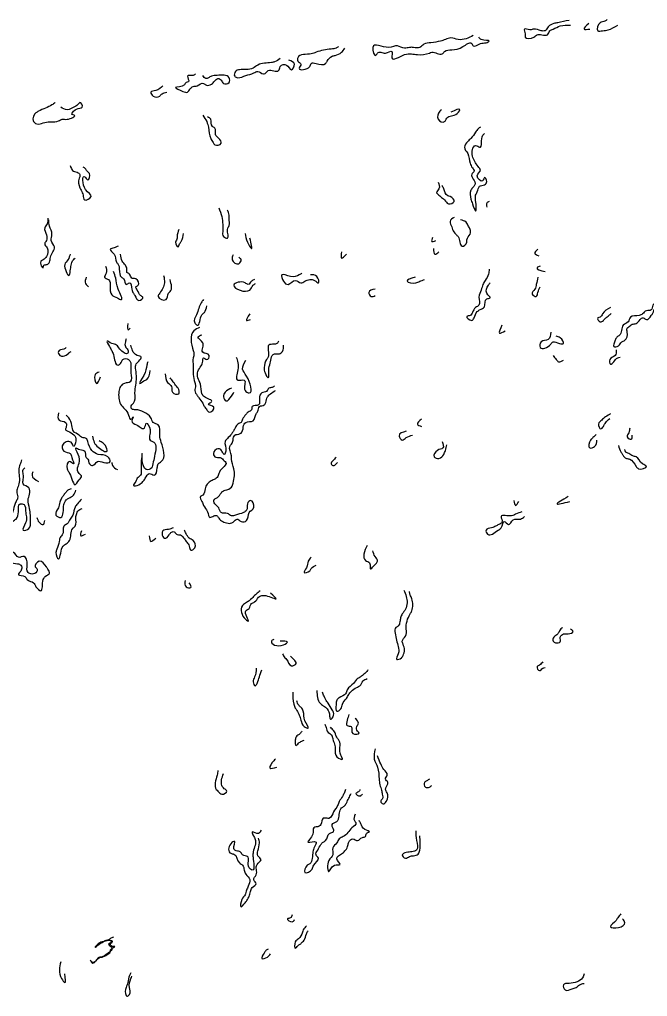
# Model space of a CAD drawing. Header units: metres. Extents: x 0 to 100, y 0 to 141.
# Drawn here: x 59.73 to 79.41, y 107.06 to 137.68 of the extents above; entities that cross this region are included whole.
import ezdxf

# ---------------------------------------------------------------- set-up
doc = ezdxf.new("R2010")
doc.units = ezdxf.units.M

msp = doc.modelspace()

# ---------------------------------------------------------------- linework, layer by layer
for points in [[(76.95, 137.65), (76.6, 137.575), (76.475, 137.55), (76.3, 137.45), (76.2, 137.325), (76.075, 137.325), (75.85, 137.375), (75.725, 137.35), (75.55, 137.375), (75.575, 137.225), (75.575, 137.125), (75.85, 137.125), (75.95, 137.2), (76.1, 137.2), (76.275, 137.2), (76.35, 137.325), (76.45, 137.375), (76.675, 137.475), (77, 137.5)], [(77.575, 137.55), (77.425, 137.375), (77.6, 137.375)], [(78.15, 137.675), (78.075, 137.625), (77.925, 137.575), (77.85, 137.325), (78, 137.325), (78.175, 137.35), (78.475, 137.5)], [(73.95, 137.175), (73.725, 137.075), (73.475, 137.05), (73.25, 137.1), (73.075, 137.05), (72.925, 137), (72.625, 136.95), (72.4, 136.9), (72.275, 136.8), (72.075, 136.8), (71.95, 136.8), (71.8, 136.775), (71.575, 136.85), (71.3, 136.8), (70.8, 136.8), (70.9, 136.55), (70.95, 136.625), (71.05, 136.65), (71.2, 136.625), (71.4, 136.675), (71.4, 136.475), (71.8, 136.575), (72.2, 136.575), (72.575, 136.625), (72.65, 136.65), (72.975, 136.6), (73.05, 136.675), (73.275, 136.725), (73.625, 136.825), (73.9, 136.925), (73.95, 136.85), (74.175, 136.925), (74.35, 136.95), (74.45, 137), (74.2, 137.05), (74.125, 137.125)], [(69.725, 136.825), (69.65, 136.775), (69.5, 136.75), (69.025, 136.65), (68.875, 136.6), (68.45, 136.475), (68.45, 136.375), (68.55, 136.275), (68.5, 136.15), (68.825, 136.2), (68.875, 136.3), (69.025, 136.3), (69.325, 136.3), (69.375, 136.375), (69.525, 136.525), (69.625, 136.55), (69.825, 136.65), (69.925, 136.775)], [(67.9, 136.45), (67.725, 136.35), (67.625, 136.325), (67.2, 136.25), (67.05, 136.15), (66.625, 136.1), (66.5, 136.05), (66.475, 135.9), (66.575, 135.85), (66.825, 135.925), (67.075, 136), (67.2, 136.05), (67.375, 135.975), (67.475, 136.025), (67.525, 136.075), (67.85, 136.075), (67.9, 136.2), (68.1, 136.25), (68.25, 136.1), (68.35, 136.275), (68.175, 136.4)], [(65.25, 135.975), (65.175, 135.925), (65, 135.9), (65.025, 135.725), (64.95, 135.7), (64.9, 135.625), (64.625, 135.55), (64.85, 135.425), (65, 135.4), (65.075, 135.5), (65.175, 135.575), (65.3, 135.6), (65.5, 135.675), (65.575, 135.625), (65.75, 135.65), (65.85, 135.75), (65.95, 135.825), (66.05, 135.775), (66.125, 135.675), (66.3, 135.7), (66.3, 135.85), (65.925, 135.925), (65.75, 135.9), (65.65, 135.85), (65.575, 135.825), (65.475, 135.925)], [(64.225, 135.6), (64, 135.45), (63.85, 135.4), (63.925, 135.275), (64.125, 135.275), (64.2, 135.35), (64.35, 135.4)], [(60.85, 135.075), (60.75, 135), (60.55, 134.9), (60.325, 134.8), (60.25, 134.75), (60.175, 134.65), (60.175, 134.475), (60.325, 134.4), (60.525, 134.45), (60.95, 134.5), (61.075, 134.55), (61.225, 134.55), (61.45, 134.675), (61.375, 134.7), (61.425, 134.8), (61.625, 134.9), (61.7, 134.925), (61.625, 135.075), (61.575, 135.025), (61.475, 134.95), (61.225, 134.85), (61.025, 134.925)], [(72.95, 134.85), (72.9, 134.8), (72.85, 134.55), (73.05, 134.475), (73.1, 134.55), (73.225, 134.65), (73.4, 134.7), (73.525, 134.85), (73.25, 134.775)], [(65.475, 134.675), (65.6, 134.475), (65.65, 134.3), (65.725, 133.95), (65.8, 133.825), (65.85, 133.75), (66.05, 133.8), (65.975, 133.95), (65.875, 134.075), (65.85, 134.275), (65.775, 134.325), (65.725, 134.55), (65.625, 134.625)], [(74.175, 134.3), (74.1, 134.25), (74.025, 134.15), (73.875, 133.95), (73.775, 133.85), (73.675, 133.675), (73.775, 133.475), (73.85, 133.175), (73.925, 133.025), (73.975, 132.925), (73.9, 132.825), (73.95, 132.675), (74, 132.5), (73.95, 132.425), (73.875, 132.325), (73.875, 132.05), (73.925, 131.9), (74.025, 131.675), (74.025, 132), (74.025, 132.175), (74.075, 132.275), (74.15, 132.45), (74.3, 132.5), (74.375, 132.6), (74.3, 132.725), (74.25, 132.625), (74.075, 132.775), (74.175, 132.95), (74.1, 133.075), (74, 133.225), (73.925, 133.6), (74.025, 133.725), (74.15, 133.675), (74.25, 134.05), (74.3, 134.1)], [(61.325, 133.1), (61.375, 132.975), (61.425, 132.925), (61.575, 132.875), (61.625, 132.8), (61.6, 132.7), (61.625, 132.4), (61.7, 132.25), (61.725, 132.175), (61.775, 132.025), (61.975, 132.125), (61.8, 132.35), (61.775, 132.75), (61.875, 132.65), (61.925, 132.85), (61.85, 132.925), (61.8, 133), (61.725, 133.05)], [(72.85, 132.575), (72.875, 132.375), (72.8, 132.25), (72.875, 132.175), (72.925, 132.125), (73.05, 132.025), (73.175, 131.9), (73.35, 131.975), (73.225, 132.125), (73.15, 132.15), (73.025, 132.375), (72.975, 132.475)], [(74.45, 131.975), (74.375, 131.925), (74.375, 131.8)], [(65.975, 131.775), (66.075, 131.5), (66.1, 131.25), (66.1, 131.025), (66.125, 130.875), (66.25, 130.825), (66.25, 131.1), (66.3, 131.225), (66.3, 131.425), (66.3, 131.55), (66.25, 131.7)], [(60.625, 131.45), (60.6, 131.275), (60.525, 131.15), (60.575, 130.925), (60.575, 130.75), (60.525, 130.65), (60.6, 130.525), (60.575, 130.25), (60.475, 130.15), (60.4, 130.1), (60.475, 129.9), (60.5, 129.975), (60.6, 130), (60.675, 130.075), (60.7, 130.225), (60.825, 130.55), (60.725, 130.75), (60.75, 130.95), (60.675, 131.2), (60.65, 131.4)], [(73.35, 131.475), (73.225, 131.35), (73.275, 131.175), (73.3, 131.1), (73.4, 130.95), (73.475, 130.875), (73.525, 130.7), (73.6, 130.575), (73.75, 130.7), (73.75, 130.775), (73.85, 130.95), (73.85, 131.1), (73.8, 131.2), (73.725, 131.325), (73.55, 131.4)], [(64.725, 131.1), (64.675, 130.875), (64.675, 130.825), (64.625, 130.7), (64.7, 130.55), (64.75, 130.65), (64.8, 130.725), (64.875, 130.975)], [(66.8, 130.975), (66.875, 130.7), (67, 130.5), (66.95, 130.825)], [(72.675, 130.85), (72.65, 130.725), (72.775, 130.75)], [(62.825, 130.575), (62.7, 130.525), (62.575, 130.475), (62.7, 130.325), (62.775, 130.075), (62.825, 130), (62.875, 129.7), (62.925, 129.6), (63, 129.55), (63.075, 129.375), (63.175, 129.425), (63.25, 129.225), (63.3, 129.1), (63.35, 129.025), (63.475, 128.875), (63.6, 128.975), (63.525, 129.025), (63.425, 129.2), (63.375, 129.3), (63.45, 129.35), (63.375, 129.55), (63.25, 129.575), (63.175, 129.7), (63.1, 129.75), (63.1, 129.85), (63.05, 129.975), (62.95, 130.1), (62.9, 130.325)], [(72.7, 130.5), (72.75, 130.325), (72.875, 130.4)], [(75.975, 130.475), (75.875, 130.35), (76, 130.275)], [(61.325, 130.325), (61.25, 130.15), (61.15, 130), (61.2, 129.775), (61.275, 129.65), (61.325, 129.8), (61.35, 129.975), (61.425, 130.15), (61.475, 130.2)], [(66.425, 130.3), (66.4, 130.15), (66.6, 130.025), (66.675, 130.15), (66.6, 130.225)], [(69.825, 130.4), (69.825, 130.2), (69.975, 130.325)], [(62.425, 129.95), (62.45, 129.725), (62.4, 129.6), (62.525, 129.525), (62.575, 129.325), (62.625, 129.05), (62.8, 128.95), (62.925, 128.9), (62.825, 129.225), (62.75, 129.575), (62.675, 129.775)], [(74.45, 129.85), (74.425, 129.7), (74.325, 129.5), (74.25, 129.375), (74.2, 129.2), (74.125, 128.975), (74.125, 128.725), (74.025, 128.65), (73.925, 128.5), (73.85, 128.4), (73.75, 128.375), (73.9, 128.25), (73.975, 128.325), (74.075, 128.525), (74.15, 128.575), (74.3, 128.675), (74.375, 128.925), (74.475, 128.95), (74.375, 129.1), (74.425, 129.35), (74.475, 129.425)], [(76.05, 129.95), (75.95, 129.9), (76.2, 129.775)], [(61.825, 129.6), (61.8, 129.4), (61.9, 129.3)], [(64.25, 129.65), (64.275, 129.425), (64.125, 129.1), (64.075, 129), (64.325, 128.9), (64.4, 129.1), (64.45, 129.15), (64.45, 129.525)], [(67.1, 129.525), (67, 129.475), (66.9, 129.375), (66.8, 129.425), (66.45, 129.35), (66.95, 129.2), (67.05, 129.35), (67.125, 129.4)], [(68.575, 129.725), (68.5, 129.675), (68.225, 129.625), (67.95, 129.675), (68, 129.475), (68.15, 129.375), (68.375, 129.5), (68.55, 129.425), (68.675, 129.475), (68.825, 129.525), (68.975, 129.5), (69.1, 129.425), (69.05, 129.625), (68.85, 129.675)], [(72.125, 129.6), (71.875, 129.475), (72.15, 129.425), (72.275, 129.475), (72.425, 129.525)], [(75.975, 129.6), (75.925, 129.375), (75.875, 129.225), (75.8, 129.075), (75.925, 129), (75.975, 129.125), (76.05, 129.3)], [(70.875, 129.225), (70.675, 129.125), (70.75, 129), (70.875, 129.025)], [(80.925, 129.4), (80.8, 129.3), (80.6, 129.325), (80.5, 129.25), (80.325, 129.325), (80.175, 129.3), (80.025, 129.3), (79.875, 129.225), (79.95, 129.15), (80.175, 129.1), (79.95, 129.025), (79.85, 128.925), (79.675, 128.8), (79.575, 128.725), (79.525, 128.575), (79.375, 128.55), (79.25, 128.45), (79.15, 128.4), (78.875, 128.35), (78.8, 128.2), (78.65, 128.1), (78.525, 127.775), (78.45, 127.725), (78.4, 127.625), (78.35, 127.425), (78.5, 127.45), (78.6, 127.575), (78.7, 127.625), (78.775, 127.875), (78.775, 128), (78.825, 128.05), (78.925, 128.125), (79.05, 128.15), (79.175, 128.275), (79.275, 128.325), (79.375, 128.275), (79.525, 128.4), (79.575, 128.475), (79.65, 128.625), (79.8, 128.7), (79.875, 128.75), (80.075, 128.825), (80.275, 128.85), (80.45, 128.775), (80.575, 128.9), (80.625, 129), (80.8, 129.075), (80.85, 129.125)], [(65.5, 128.9), (65.425, 128.8), (65.35, 128.625), (65.275, 128.425), (65.225, 128.175), (65.3, 128.1), (65.45, 128.425), (65.525, 128.5), (65.6, 128.7)], [(78.25, 128.65), (78, 128.45), (77.925, 128.35), (77.85, 128.325), (77.925, 128.2), (78.025, 128.25), (78.1, 128.325), (78.2, 128.4), (78.275, 128.475)], [(66.95, 128.45), (66.85, 128.25), (66.975, 128.275)], [(63.125, 128.15), (63.15, 127.95), (63.2, 128)], [(65.375, 128.025), (65.2, 127.925), (65.175, 127.3), (65.2, 127.2), (65.175, 127.075), (65.175, 126.825), (65.175, 126.675), (65.175, 126.55), (65.225, 126.3), (65.25, 126.2), (65.225, 126.05), (65.3, 125.9), (65.35, 125.825), (65.475, 125.65), (65.525, 125.55), (65.6, 125.45), (65.675, 125.375), (65.825, 125.525), (65.65, 125.625), (65.75, 125.7), (65.525, 125.85), (65.45, 125.95), (65.4, 126.25), (65.325, 126.45), (65.325, 126.65), (65.425, 126.825), (65.475, 126.975), (65.5, 127.075), (65.6, 127.025), (65.675, 127.15), (65.475, 127.25), (65.475, 127.4), (65.475, 127.55), (65.325, 127.725), (65.45, 127.8)], [(74.85, 128.1), (74.775, 127.85), (74.95, 127.925)], [(63.075, 127.675), (63.05, 127.575), (63.05, 127.425), (63.125, 127.325), (63.125, 127.225), (62.875, 127.35), (62.775, 127.475), (62.625, 127.525), (62.475, 127.6), (62.55, 127.425), (62.625, 127.3), (62.675, 127.175), (62.825, 126.85), (62.9, 126.9), (62.975, 127.025), (63.15, 127.025), (63.225, 126.775), (63.225, 126.6), (63.2, 126.325), (63.025, 126.275), (62.9, 126.175), (62.85, 126.025), (62.9, 125.625), (63.15, 125.275), (63.225, 125.15), (63.3, 125.225), (63.25, 125.1), (63.4, 124.975), (63.65, 124.875), (63.7, 125.025), (63.825, 124.825), (63.825, 124.5), (63.975, 124.4), (64, 124.2), (63.95, 123.925), (63.9, 123.7), (63.875, 123.625), (63.7, 123.575), (63.575, 124.075), (63.55, 123.85), (63.55, 123.7), (63.55, 123.55), (63.525, 123.4), (63.425, 123.3), (63.375, 123.2), (63.3, 123.075), (63.475, 123.1), (63.6, 123.2), (63.675, 123.3), (63.8, 123.45), (63.95, 123.4), (64.05, 123.625), (64.075, 123.75), (64.175, 123.825), (64.175, 124.425), (64.125, 124.65), (64.075, 124.975), (63.925, 125.05), (63.85, 125.2), (63.625, 125.375), (63.375, 125.45), (63.25, 125.475), (63.25, 125.6), (63.3, 125.65), (63.35, 125.975), (63.4, 126.45), (63.375, 126.7), (63.375, 126.85), (63.475, 126.975), (63.55, 127.1), (63.425, 127.15), (63.275, 127.3), (63.225, 127.475)], [(76.375, 127.875), (76.3, 127.65), (76.075, 127.575), (76.05, 127.4), (76.375, 127.5), (76.45, 127.575), (76.65, 127.525), (76.775, 127.525), (76.675, 127.7), (76.55, 127.75)], [(61.2, 127.4), (61.125, 127.35), (60.95, 127.275), (61, 127.15), (61.1, 127.125), (61.275, 127.225), (61.35, 127.275)], [(67.85, 127.6), (67.8, 127.525), (67.7, 127.5), (67.55, 127.475), (67.525, 127.1), (67.475, 127.025), (67.4, 126.775), (67.425, 126.6), (67.525, 126.45), (67.55, 126.75), (67.6, 126.95), (67.65, 127.15), (67.725, 127.2), (67.875, 127.2), (67.975, 127.275), (68, 127.475)], [(66.525, 127.1), (66.575, 126.7), (66.575, 126.375), (66.775, 126.375), (66.8, 126.05), (66.925, 125.975), (66.85, 126.5), (66.725, 126.725), (66.825, 127)], [(76.45, 127.15), (76.55, 127.025), (76.625, 126.95), (76.775, 127)], [(78.425, 127.325), (78.4, 127.15), (78.225, 127.025), (78.25, 126.875), (78.35, 126.95), (78.475, 127.075), (78.55, 127.1)], [(63.75, 126.95), (63.725, 126.85), (63.625, 126.525), (63.5, 126.275), (63.625, 126.35), (63.725, 126.4), (63.825, 126.675)], [(62.225, 126.625), (62.1, 126.55), (62.15, 126.275), (62.275, 126.475)], [(64.3, 126.575), (64.375, 126.3), (64.5, 126.175), (64.525, 126), (64.725, 125.95), (64.7, 126.125), (64.6, 126.25), (64.55, 126.325), (64.45, 126.45)], [(67.725, 126.2), (67.65, 126.15), (67.55, 126.125), (67.475, 126.025), (67.325, 125.975), (67.25, 125.8), (67.225, 125.6), (67.025, 125.55), (67, 125.45), (66.9, 125.375), (66.825, 125.3), (66.725, 125.15), (66.675, 125.05), (66.575, 125), (66.5, 124.9), (66.45, 124.8), (66.4, 124.725), (66.275, 124.575), (66.175, 124.45), (66.2, 124.15), (66.15, 124.05), (66.075, 124.15), (66, 124.225), (65.825, 124.125), (65.85, 123.975), (66.025, 123.95), (66.15, 123.85), (66.2, 123.8), (66.1, 123.625), (65.975, 123.45), (65.925, 123.325), (65.8, 123.25), (65.675, 123.175), (65.575, 123.05), (65.55, 122.975), (65.475, 122.775), (65.4, 122.725), (65.45, 122.575), (65.5, 122.45), (65.625, 122.25), (65.7, 122.075), (65.825, 122.125), (65.925, 122.125), (65.975, 122.05), (66.1, 121.95), (66.425, 121.925), (66.55, 122.025), (66.675, 121.95), (66.85, 121.975), (66.925, 122.225), (67.075, 122.4), (66.975, 122.6), (66.875, 122.5), (66.85, 122.3), (66.75, 122.225), (66.5, 122.15), (66.375, 122.125), (66.25, 122.2), (66.05, 122.225), (65.975, 122.375), (65.85, 122.5), (65.825, 122.625), (65.9, 122.675), (66.025, 122.8), (66.075, 122.875), (66.175, 122.925), (66.375, 123.025), (66.425, 123.15), (66.45, 123.6), (66.375, 123.9), (66.375, 124), (66.325, 124.3), (66.375, 124.375), (66.425, 124.5), (66.475, 124.65), (66.65, 124.7), (66.725, 124.8), (66.775, 125), (66.825, 125.05), (67.05, 125.1), (67.15, 125.325), (67.2, 125.4), (67.25, 125.55), (67.4, 125.6), (67.45, 125.675), (67.5, 125.85), (67.6, 125.95), (67.75, 126.05)], [(66.375, 126.125), (66.175, 126), (66.125, 125.85), (66.2, 125.725), (66.375, 125.875), (66.45, 126)], [(60.95, 125.35), (60.975, 125.125), (61.175, 125.05), (61.2, 124.925), (61.175, 124.825), (61.25, 124.775), (61.5, 124.475), (61.425, 124.3), (61.375, 124.4), (61.1, 124.375), (61.125, 124.15), (61.325, 124.075), (61.375, 123.95), (61.425, 123.75), (61.3, 123.825), (61.225, 123.6), (61.275, 123.5), (61.375, 123.275), (61.475, 123.1), (61.6, 123.25), (61.675, 123.375), (61.6, 123.45), (61.55, 123.575), (61.6, 123.775), (61.575, 124.05), (61.5, 124.25), (61.625, 124.2), (61.775, 124.15), (61.825, 123.95), (61.875, 123.9), (61.925, 123.75), (62.025, 123.7), (62.175, 123.825), (62.375, 123.8), (62.575, 123.825), (62.5, 123.975), (62.2, 124.05), (62, 124.175), (61.875, 124.45), (61.825, 124.55), (61.7, 124.575), (61.6, 124.65), (61.425, 124.775), (61.375, 124.95), (61.275, 125.2), (61.2, 125.275)], [(78.25, 125.325), (78.175, 125.275), (78.025, 125.175), (77.975, 125.125), (77.875, 125), (77.95, 124.85), (78.025, 124.925), (78.1, 125.05), (78.225, 125.175)], [(72.325, 125.15), (72.2, 125), (72.325, 124.925)], [(62.025, 124.625), (62.075, 124.425), (62.2, 124.275), (62.475, 124.15), (62.425, 124.325), (62.35, 124.4), (62.225, 124.475)], [(71.85, 124.775), (71.625, 124.625), (71.725, 124.5), (71.85, 124.575), (72.05, 124.65)], [(77.8, 124.675), (77.7, 124.575), (77.625, 124.5), (77.6, 124.25), (77.75, 124.3), (77.825, 124.5)], [(78.85, 124.875), (78.825, 124.725), (78.775, 124.6), (78.9, 124.525), (78.925, 124.65)], [(72.975, 124.45), (73, 124.25), (72.825, 124.175), (72.725, 123.975), (72.875, 123.925), (73.025, 124.05), (73.075, 124.175), (73.125, 124.35)], [(78.5, 124.325), (78.575, 124.125), (78.625, 124.05), (78.675, 123.975), (78.75, 123.925), (78.85, 123.9), (79.05, 123.675), (79.125, 123.6), (79.375, 123.675), (79.25, 123.75), (79.05, 123.975), (78.95, 124), (78.825, 124.075), (78.725, 124.125), (78.7, 124.2)], [(59.8, 123.875), (59.775, 123.8), (59.725, 123.65), (59.725, 123.175), (59.675, 123), (59.65, 122.85), (59.675, 122.675), (59.625, 122.575), (59.575, 122.45), (59.5, 122.2), (59.45, 122.1), (59.35, 121.925), (59.3, 121.775), (59.1, 121.8), (58.975, 121.7), (59.025, 121.375), (59.075, 121.275), (58.95, 121.125), (58.85, 121.05), (58.85, 120.9), (58.825, 120.8), (58.875, 120.45), (58.925, 120.375), (58.875, 120.275), (58.975, 120.2), (59.05, 120.3), (59.1, 120.4), (59.05, 120.525), (58.925, 120.525), (58.925, 120.725), (59, 120.775), (59.05, 120.9), (59.175, 121.05), (59.375, 120.9), (59.45, 120.675), (59.675, 120.625), (59.775, 120.575), (59.8, 120.45), (59.7, 120.275), (59.9, 120.225), (59.975, 120.125), (60.175, 120.025), (60.25, 119.9), (60.4, 119.775), (60.475, 120.125), (60.575, 120.25), (60.675, 120.325), (60.625, 120.45), (60.575, 120.525), (60.35, 120.7), (60.225, 120.525), (60.275, 120.475), (60.275, 120.375), (60.125, 120.3), (60, 120.35), (59.975, 120.6), (59.875, 120.85), (59.7, 120.825), (59.55, 120.975), (59.4, 121), (59.3, 121.075), (59.35, 121.425), (59.4, 121.475), (59.475, 121.675), (59.525, 121.95), (59.625, 122.025), (59.7, 122.25), (59.75, 122.5), (59.875, 122.475), (59.925, 122.275), (59.925, 121.9), (59.85, 121.675), (60.025, 121.725), (60.075, 121.95), (60.075, 122.15), (60.05, 122.35), (60, 122.625), (60.05, 122.8), (60.025, 123), (59.85, 123.125), (59.85, 123.275), (59.85, 123.425), (59.85, 123.575), (59.9, 123.625)], [(62.625, 123.8), (62.65, 123.7), (62.8, 123.575)], [(69.65, 123.95), (69.55, 123.85), (69.5, 123.75), (69.575, 123.7), (69.65, 123.75), (69.7, 123.8)], [(60.15, 123.5), (60.125, 123.4), (60.325, 123.2)], [(61.35, 122.975), (61.25, 122.925), (61.175, 122.85), (61.1, 122.75), (61.05, 122.675), (61, 122.55), (60.95, 122.375), (60.875, 122.15), (61.025, 122.075), (61.1, 122.225), (61.125, 122.475), (61.2, 122.625), (61.275, 122.675), (61.425, 122.775), (61.5, 122.925)], [(61.675, 122.65), (61.55, 122.5), (61.475, 122.4), (61.4, 122.15), (61.325, 122.025), (61.225, 121.875), (61.125, 121.8), (61.075, 121.525), (61.025, 121.475), (60.975, 121.325), (60.9, 121.075), (60.875, 120.975), (60.95, 120.775), (61.025, 120.95), (61.1, 121.175), (61.2, 121.25), (61.3, 121.35), (61.4, 121.725), (61.475, 121.8), (61.5, 122.075), (61.525, 122.2), (61.625, 122.325), (61.7, 122.35)], [(75.225, 122.6), (75.275, 122.45), (75.375, 122.575)], [(76.925, 122.725), (76.575, 122.5), (76.975, 122.575)], [(75.475, 122.25), (75.275, 122.175), (75.15, 122.125), (74.825, 122.1), (74.85, 121.925), (74.75, 121.85), (74.65, 121.8), (74.525, 121.75), (74.35, 121.675), (74.4, 121.55), (74.55, 121.55), (74.725, 121.675), (74.825, 121.75), (74.925, 121.95), (75.05, 121.85), (75.2, 122), (75.425, 122.025), (75.55, 122.1)], [(60.275, 122.075), (60.35, 121.925), (60.475, 121.85), (60.525, 121.975)], [(61.675, 121.65), (61.65, 121.5), (61.8, 121.55)], [(64.55, 121.75), (64.4, 121.7), (64.225, 121.65), (64.225, 121.475), (64.275, 121.425), (64.425, 121.525), (64.475, 121.6), (64.575, 121.625), (64.65, 121.55), (64.775, 121.525), (64.9, 121.4), (64.975, 121.3), (65.05, 121.175), (65.1, 121.05), (65.225, 121.125), (65.175, 121.35), (65.05, 121.425), (64.95, 121.575), (64.9, 121.675)], [(63.8, 121.5), (63.85, 121.325), (64, 121.425)], [(70.625, 121.2), (70.525, 120.925), (70.575, 120.725), (70.7, 120.65), (70.725, 120.45), (70.825, 120.55), (70.9, 120.625), (70.95, 120.7), (70.875, 120.85), (70.8, 121.025)], [(68.875, 120.825), (68.775, 120.7), (68.725, 120.5), (68.65, 120.35), (68.825, 120.4), (68.875, 120.475), (69.025, 120.575)], [(64.925, 120.1), (64.95, 119.9), (65.1, 119.875), (65.05, 120.025)], [(67.275, 119.775), (67.15, 119.675), (67.1, 119.625), (66.975, 119.5), (66.875, 119.425), (66.75, 119.35), (66.775, 118.925), (66.9, 118.825), (66.825, 119.15), (66.925, 119.225), (67, 119.375), (67.1, 119.425), (67.225, 119.575), (67.325, 119.625), (67.45, 119.625), (67.775, 119.525), (67.6, 119.7)], [(71.775, 119.8), (71.85, 119.6), (71.825, 119.2), (71.725, 119.05), (71.675, 118.925), (71.65, 118.8), (71.6, 118.675), (71.525, 118.625), (71.5, 118.45), (71.6, 118.025), (71.6, 117.8), (71.55, 117.625), (71.7, 117.675), (71.75, 117.75), (71.8, 117.925), (71.75, 118.1), (71.725, 118.2), (71.825, 118.35), (71.85, 118.575), (71.875, 118.825), (71.975, 119.05), (72.025, 119.15), (72.025, 119.525), (71.975, 119.65), (71.95, 119.75)], [(76.75, 118.625), (76.65, 118.525), (76.6, 118.425), (76.475, 118.325), (76.45, 118.2), (76.525, 118.15), (76.675, 118.175), (76.675, 118.325), (76.775, 118.425), (76.925, 118.425), (77.075, 118.5), (77, 118.575)], [(67.7, 118.25), (67.625, 118.2), (67.725, 118.075), (68.125, 118.175), (67.9, 118.2)], [(67.975, 117.8), (68.05, 117.675), (68.1, 117.625), (68.25, 117.425), (68.4, 117.5), (68.325, 117.625), (68.225, 117.725)], [(76.125, 117.55), (76.025, 117.45), (75.95, 117.4), (76.025, 117.275), (76.125, 117.35), (76.2, 117.375)], [(67.15, 117.35), (67.1, 117.075), (67.05, 116.925), (67.125, 116.8), (67.175, 116.875), (67.25, 117.075), (67.325, 117.3)], [(70.65, 117.3), (70.575, 117.2), (70.475, 117.125), (70.375, 117.05), (70.325, 117.025), (70.2, 116.875), (70, 116.675), (69.95, 116.55), (69.75, 116.425), (69.675, 116.35), (69.65, 116.2), (69.675, 116), (69.8, 116.075), (69.85, 116.225), (69.975, 116.4), (70.05, 116.525), (70.125, 116.625), (70.3, 116.75), (70.4, 116.8), (70.5, 116.95), (70.625, 117.025)], [(69.05, 116.65), (69.15, 116.25), (69.25, 116.175), (69.375, 116.075), (69.45, 115.85), (69.475, 115.75), (69.575, 115.875), (69.525, 116.05), (69.4, 116.25), (69.325, 116.375), (69.275, 116.475), (69.225, 116.6)], [(68.3, 116.6), (68.325, 116.225), (68.375, 116.1), (68.425, 116.025), (68.5, 115.875), (68.55, 115.725), (68.65, 115.525), (68.775, 115.475), (68.675, 115.7), (68.625, 116), (68.55, 116.125), (68.475, 116.2), (68.425, 116.325)], [(70.05, 115.9), (70, 115.725), (70, 115.55), (70.125, 115.525), (70.175, 115.3), (70.375, 115.325), (70.325, 115.375), (70.3, 115.525), (70.35, 115.625), (70.25, 115.775)], [(69.3, 115.6), (69.35, 115.45), (69.375, 115.375), (69.525, 115.225), (69.55, 115.125), (69.6, 114.975), (69.625, 114.8), (69.675, 114.575), (69.85, 114.5), (69.8, 114.625), (69.75, 115.075), (69.65, 115.225), (69.625, 115.325), (69.525, 115.45), (69.475, 115.5)], [(68.575, 115.375), (68.525, 115.3), (68.4, 115.2), (68.375, 115.1), (68.4, 114.925), (68.45, 114.975), (68.55, 115.05), (68.65, 115.1)], [(70.875, 114.825), (70.85, 114.5), (70.95, 114.25), (71, 113.875), (71.025, 113.7), (71.075, 113.525), (71.1, 113.4), (71.1, 113.25), (71.05, 113.175), (71.125, 113.1), (71.225, 113.175), (71.25, 113.45), (71.2, 113.55), (71.275, 113.775), (71.2, 113.875), (71.25, 114), (71.15, 114.175), (71.05, 114.35), (70.95, 114.6)], [(67.75, 114.5), (67.7, 114.45), (67.575, 114.225), (67.8, 114.25)], [(65.95, 114.15), (65.925, 114), (65.9, 113.55), (65.95, 113.5), (66.075, 113.4), (66.225, 113.5), (66.15, 113.575), (66.075, 113.675), (66.125, 114.05)], [(72.575, 113.875), (72.5, 113.825), (72.425, 113.775), (72.45, 113.625), (72.575, 113.625), (72.65, 113.675)], [(69.95, 113.55), (69.9, 113.425), (69.85, 113.325), (69.75, 113.175), (69.7, 113.05), (69.575, 112.85), (69.45, 112.65), (69.35, 112.65), (69.25, 112.65), (69.175, 112.45), (69.125, 112.4), (68.95, 112.35), (68.925, 112.15), (68.775, 111.9), (69.025, 111.9), (68.975, 111.75), (68.925, 111.6), (68.825, 111.225), (68.75, 111.175), (68.675, 110.95), (68.9, 111.05), (68.95, 111.175), (69.1, 111.4), (69.025, 111.5), (69.075, 111.65), (69.175, 111.825), (69.25, 111.9), (69.325, 111.95), (69.45, 112.175), (69.575, 112.225), (69.525, 112.45), (69.675, 112.55), (69.725, 112.625), (69.825, 112.975), (69.9, 113.025), (69.975, 113.125), (70.05, 113.275), (70.125, 113.425)], [(70.4, 113.55), (70.35, 113.475), (70.275, 113.425), (70.4, 113.35), (70.475, 113.4)], [(70.25, 112.775), (70.225, 112.575), (70.275, 112.5), (70.15, 112.35), (70.025, 112.2), (69.875, 112.075), (69.75, 112), (69.675, 111.875), (69.55, 111.725), (69.55, 111.5), (69.425, 111.325), (69.425, 110.975), (69.6, 111.175), (69.775, 111.2), (69.675, 111.375), (69.85, 111.55), (69.95, 111.65), (70.025, 111.8), (70.05, 111.9), (70.175, 112), (70.325, 111.95), (70.475, 112.05), (70.575, 112.075), (70.6, 112.175), (70.7, 112.225), (70.55, 112.3), (70.425, 112.475), (70.375, 112.575)], [(67.3, 112.275), (67.225, 112.175), (67.025, 112.225), (67.125, 111.95), (67.1, 111.75), (67.05, 111.55), (67.05, 111.425), (67.025, 111.025), (66.925, 111.1), (66.875, 111.45), (66.725, 111.5), (66.65, 111.6), (66.525, 111.625), (66.45, 111.7), (66.475, 111.925), (66.35, 111.85), (66.35, 111.55), (66.45, 111.525), (66.625, 111.25), (66.725, 111.175), (66.775, 111.025), (66.825, 110.9), (66.95, 110.725), (66.9, 110.525), (66.85, 110.4), (66.8, 110.25), (66.7, 110.1), (66.675, 109.875), (66.8, 110), (66.875, 110.1), (66.925, 110.2), (66.975, 110.35), (67.025, 110.475), (67.15, 110.6), (67.075, 110.725), (67.15, 110.875), (67.175, 111.2), (67.3, 111.35), (67.2, 111.475), (67.2, 111.625), (67.25, 111.875), (67.225, 112.025)], [(72.15, 112.25), (72.175, 111.95), (72.175, 111.65), (72.025, 111.6), (71.85, 111.575), (71.725, 111.5), (71.825, 111.4), (71.95, 111.45), (72.075, 111.475), (72.225, 111.525), (72.275, 111.65), (72.275, 112.1)], [(68.275, 109.625), (68.225, 109.525), (68.125, 109.5), (68.275, 109.4), (68.35, 109.475)], [(78.575, 109.65), (78.475, 109.525), (78.425, 109.45), (78.25, 109.25), (78.5, 109.225), (78.7, 109.375), (78.625, 109.5)], [(68.725, 109.275), (68.625, 109.15), (68.6, 109.075), (68.475, 108.875), (68.375, 108.775), (68.375, 108.575), (68.45, 108.65), (68.525, 108.7), (68.6, 108.775), (68.65, 108.825), (68.725, 109.025), (68.775, 109.125)], [(62.675, 108.925), (62.575, 108.875), (62.5, 108.825), (62.35, 108.775), (62.25, 108.75), (62.1, 108.6), (62.225, 108.7), (62.35, 108.775), (62.45, 108.825), (62.625, 108.775), (62.525, 108.7), (62.625, 108.6), (62.575, 108.475), (62.475, 108.4), (62.3, 108.3), (62.2, 108.275), (62.025, 108.125), (61.95, 108.2), (62, 108.125), (62.225, 108.275), (62.325, 108.3), (62.475, 108.375), (62.575, 108.45), (62.6, 108.55), (62.725, 108.625), (62.6, 108.65), (62.575, 108.7), (62.65, 108.8), (62.55, 108.825), (62.575, 108.875)], [(67.525, 108.55), (67.45, 108.5), (67.4, 108.425), (67.325, 108.25), (67.5, 108.3), (67.6, 108.4)], [(61.025, 108.15), (61.05, 107.625), (61.15, 107.5), (61.15, 107.775)], [(63.225, 107.8), (63.175, 107.725), (63.125, 107.5), (63.075, 107.35), (63.075, 107.1), (63.1, 107.075), (63.175, 107.125), (63.175, 107.35), (63.225, 107.625), (63.25, 107.7)], [(77.425, 107.775), (77.375, 107.65), (77.2, 107.525), (76.95, 107.475), (76.775, 107.425), (76.825, 107.275), (77.05, 107.3), (77.175, 107.35), (77.275, 107.425), (77.425, 107.475)]]:
    msp.add_spline(points, degree=3)

doc.saveas('drawing.dxf')
